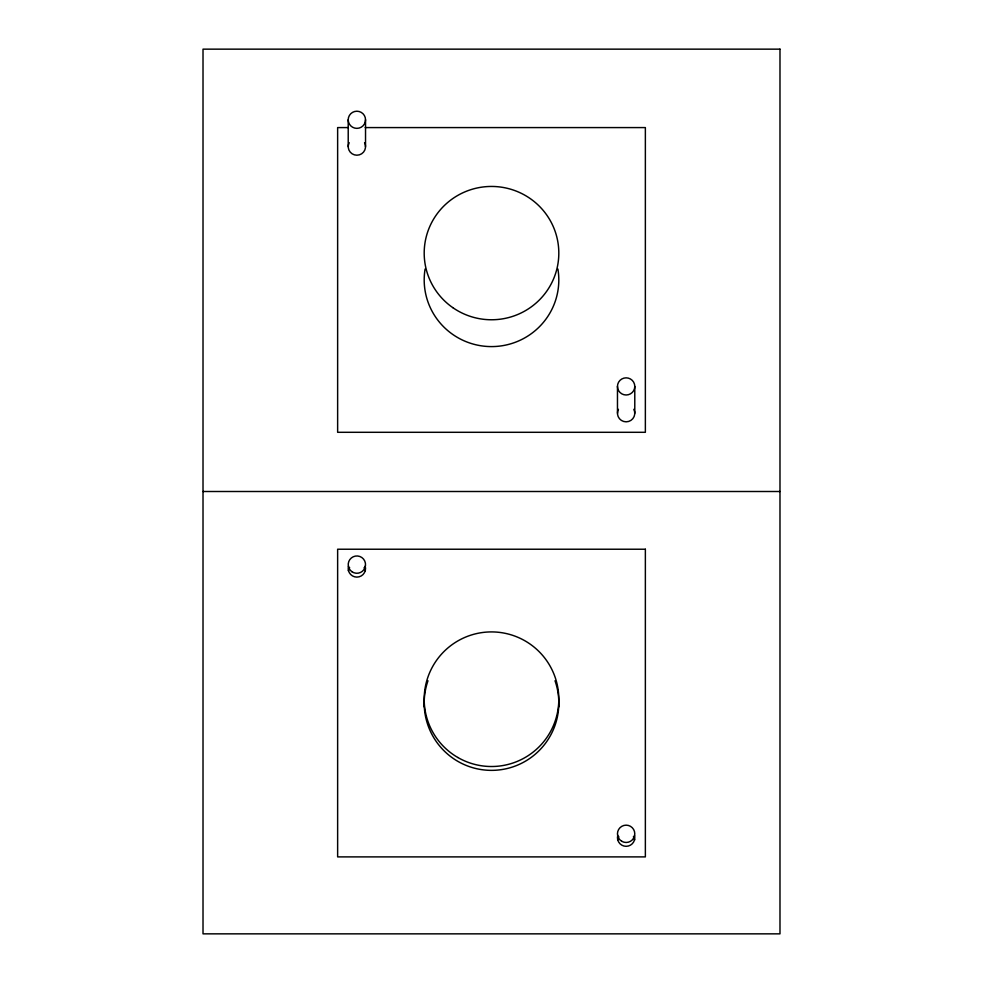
<?xml version="1.0" encoding="UTF-8"?>
<svg xmlns="http://www.w3.org/2000/svg" width="983" height="983" viewBox="0 0 983 983"><rect width="100%" height="100%" fill="white"/><g stroke="black" fill="none" stroke-linecap="round" stroke-linejoin="round"><path stroke-width="1.47" d="M348.351 127.581L337.636 127.581L337.636 432.299L645.364 432.299L645.364 127.581L365.197 127.581M203.014 491.5L779.986 491.5M634.785 386.417A8.65 8.564 0 0 1 621.797 393.839A8.65 8.564 0 0 1 621.797 378.996A8.65 8.564 0 0 1 634.785 386.417L634.785 413.253M617.471 386.417L617.471 413.253M365.529 119.791A8.65 8.564 0 0 1 352.541 127.212A8.65 8.564 0 0 1 352.541 112.369A8.65 8.564 0 0 1 365.529 119.791L365.529 146.627M348.215 119.791L348.215 146.627M364.558 142.695A8.65 8.564 0 0 1 356.866 155.203A8.65 8.564 0 0 1 349.186 142.695M633.814 409.321A8.65 8.564 0 0 1 626.134 421.818A8.65 8.564 0 0 1 618.442 409.321M557.902 269.035A67.311 66.66 0 0 1 491.5 346.594A67.311 66.66 0 0 1 425.098 269.035M365.197 566.073A8.65 8.65 0 0 1 356.866 577.107A8.65 8.65 0 0 1 348.547 566.073M634.453 835.28A8.65 8.65 0 0 1 626.134 846.314A8.65 8.65 0 0 1 617.803 835.28M348.363 570.73A8.65 8.65 0 0 1 349.629 567.572M364.115 567.572A8.65 8.65 0 0 1 365.381 570.73M617.619 839.937A8.65 8.65 0 0 1 618.885 836.766M633.371 836.766A8.65 8.65 0 0 1 634.637 839.937M555.014 680.764A67.311 67.299 0 0 1 491.5 770.365A67.311 67.299 0 0 1 427.986 680.764M424.189 706.9A67.311 67.299 0 0 1 424.251 703.877M558.749 703.877A67.311 67.299 0 0 1 558.811 706.9M779.986 49.15L203.014 49.15L203.014 933.85L779.986 933.85L779.986 49.15M645.364 549.227L337.636 549.227L337.636 856.893L645.364 856.893L645.364 549.227M452.745 307.605A67.311 66.66 0 0 0 558.541 259.094A67.311 66.66 0 0 0 463.214 192.619A67.311 66.66 0 0 0 452.745 307.605M351.889 571.688A8.65 8.65 0 0 0 365.492 565.385A8.65 8.65 0 0 0 353.241 556.759A8.65 8.65 0 0 0 351.889 571.688M621.797 841.313A8.65 8.65 0 0 0 634.785 833.817A8.65 8.65 0 0 0 621.797 826.322A8.65 8.65 0 0 0 621.797 841.313M457.845 757.5A67.311 67.299 0 0 0 558.811 699.208A67.311 67.299 0 0 0 457.845 640.928A67.311 67.299 0 0 0 457.845 757.5"/></g></svg>
